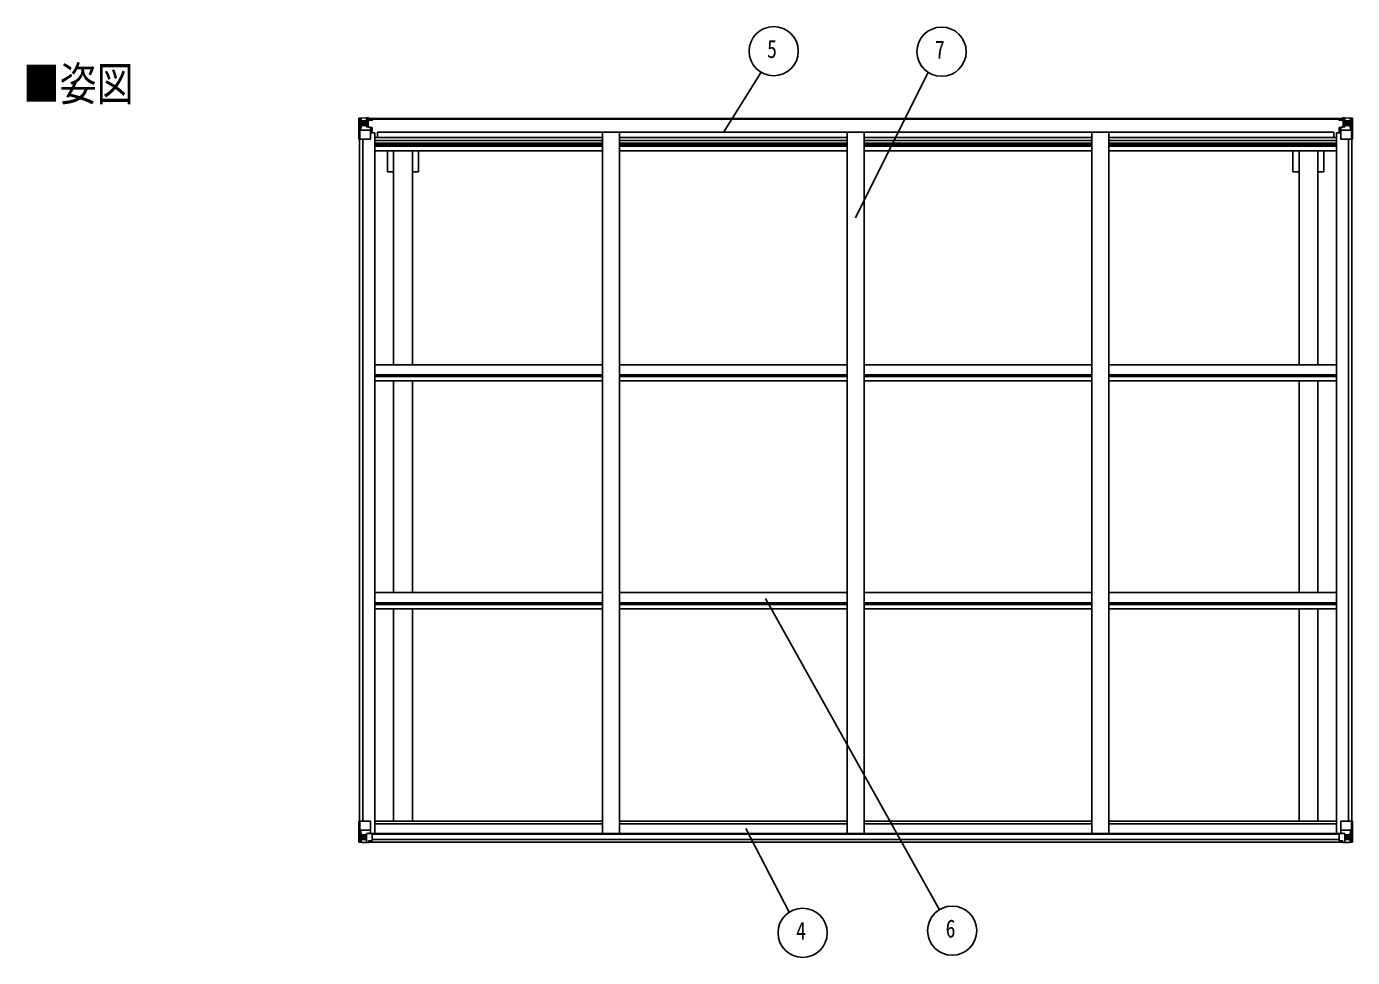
# Model space of a CAD drawing. Units: millimetres, scale not verified. Extents: x -10512 to 10512, y -7425 to 7425.
# Drawn here: x -3057 to 824, y -355 to 2370 of the extents above; entities that cross this region are included whole.
import ezdxf
from ezdxf.enums import TextEntityAlignment as Align

# ---------------------------------------------------------------- set-up
doc = ezdxf.new("R2010")
doc.units = ezdxf.units.MM
doc.header["$LTSCALE"] = 30
for name, color, linetype in [('0-2_USER1', 3, 'Continuous'), ('0-4_YKK_13', 4, 'Continuous'), ('0-5_YKK_A1', 4, 'Continuous'), ('0-6_YKK_D', 6, 'Continuous')]:
    doc.layers.add(name, color=color, linetype=linetype)
doc.styles.add('ＭＳ ゴシック', font='')
doc.styles.get('ＭＳ ゴシック').set_extended_font_data('MS Gothic')

msp = doc.modelspace()

# ---------------------------------------------------------------- linework, layer by layer
at = {"layer": '0-4_YKK_13'}
for p, q in [((-2084.49, 2101.02), (-2084.49, 2100.99)), ((-2083.55, 2102.03), (-2083.55, 2102.03)), ((-2083.55, 2101.98), (-2083.55, 2102.02)), ((-2074.58, 2102.41), (-2082.5, 2101.94)), ((-2081.64, 2100.97), (-2081.64, 2100.9)), ((-2081.64, 2040.31), (-2081.64, 2100.9)), ((-2077.67, 2097.52), (-2080.41, 2101.19)), ((-2062.49, 2103.2), (-2074.49, 2102.42)), ((-2055.99, 2103.71), (-2062.49, 2103.31)), ((-2062.49, 2077.22), (-2062.49, 2103.31)), ((-2062.49, 2102.43), (-2055.99, 2102.83)), ((-2060.99, 2097.61), (-2062.49, 2097.61)), ((-2055.99, 2101.9), (-2060.99, 2101.81)), ((-2060.49, 2097.25), (-2060.99, 2097.25)), ((-2060.88, 2095.95), (-2056.99, 2095.95)), ((-2060.49, 2098.27), (-2060.49, 2096.32)), ((-2052.49, 2098.27), (-2060.49, 2098.27)), ((-2052.49, 2098.25), (-2060.49, 2098.25)), ((-2050.49, 2096.41), (-2060.49, 2096.32)), ((-2060.49, 2096.15), (-2060.49, 2096.32)), ((-2060.49, 2096.32), (-2060.49, 2096.32)), ((-2056.99, 2076.21), (-2056.99, 2096.18)), ((-2055.99, 2102.83), (-2055.99, 2103.71)), ((-2055.99, 2102.31), (-2055.99, 2102.83)), ((-2055.99, 2102.31), (-2055.99, 2101.9)), ((-2055.99, 2101.9), (-2055.99, 2101.08)), ((-2050.99, 2101.51), (-2050.99, 2101.08)), ((-2050.69, 2101.51), (-2050.99, 2101.51)), ((-2050.69, 2101.51), (-2048.99, 2101.08)), ((-2050.49, 2098.01), (-2045.49, 2098.01)), ((-2050.49, 2096.41), (-2050.49, 2098.01)), ((-2045.49, 2098.94), (-2045.49, 2098.01)), ((-2045.49, 2098.01), (-2044.49, 2098.01)), ((-2044.49, 2098.01), (-2044.49, 2098.94)), ((-2044.49, 2098.01), (-2044.49, 2096.45)), ((-2044.49, 2096.33), (-2044.49, 2096.45)), ((783.52, 2098.01), (783.52, 2098.94)), ((784.52, 2098.01), (783.52, 2098.01)), ((783.52, 2098.01), (783.52, 2096.45)), ((783.52, 2096.33), (783.52, 2096.45)), ((784.52, 2098.94), (784.52, 2098.01)), ((789.52, 2098.01), (784.52, 2098.01)), ((789.72, 2101.51), (788.03, 2101.08)), ((789.52, 2096.41), (789.52, 2098.01)), ((789.52, 2096.41), (799.52, 2096.32)), ((789.72, 2101.51), (790.02, 2101.51)), ((790.02, 2101.51), (790.02, 2101.08)), ((791.52, 2098.27), (799.52, 2098.27)), ((791.52, 2098.25), (799.52, 2098.25)), ((795.02, 2103.71), (801.52, 2103.31)), ((795.02, 2102.83), (795.02, 2103.71)), ((801.52, 2102.43), (795.02, 2102.83)), ((795.02, 2102.31), (795.02, 2102.83)), ((795.02, 2102.31), (795.02, 2101.9)), ((795.02, 2101.9), (800.02, 2101.81)), ((795.02, 2101.9), (795.02, 2101.08)), ((796.02, 2076.21), (796.02, 2096.18)), ((799.91, 2095.95), (796.02, 2095.95)), ((799.52, 2098.27), (799.52, 2096.32)), ((799.52, 2097.25), (800.02, 2097.25)), ((799.52, 2096.15), (799.52, 2096.32)), ((799.52, 2096.32), (799.52, 2096.32)), ((800.02, 2097.61), (801.52, 2097.61)), ((801.52, 2077.22), (801.52, 2103.31)), ((801.52, 2103.2), (813.52, 2102.42)), ((813.61, 2102.41), (821.53, 2101.94)), ((816.7, 2097.52), (819.44, 2101.19)), ((820.67, 2100.97), (820.67, 2100.9)), ((820.67, 2040.31), (820.67, 2100.9)), ((822.58, 2102.03), (822.58, 2102.03)), ((822.58, 2101.98), (822.58, 2102.02)), ((823.52, 2101.02), (823.52, 2100.99)), ((-2081.1, 2067.2), (-2076.95, 2079.28)), ((-2081.1, 2067.2), (-2074.49, 2066.98)), ((-2076.82, 2094.02), (-2074.49, 2094.08)), ((-2076.82, 2080.54), (-2076.82, 2094.02)), ((-2074.49, 2080.51), (-2076.82, 2080.54)), ((-2074.49, 2094.07), (-2062.49, 2094.07)), ((-2074.49, 2080.51), (-2062.49, 2080.51)), ((-2074.49, 2080.51), (-2074.49, 2080.51)), ((-2074.49, 2066.98), (-2050.49, 2066.98)), ((-2069.01, 2086.87), (-2069.01, 2085.91)), ((-2063.49, 2094.07), (-2062.49, 2094.07)), ((-2060.99, 2094.07), (-2062.49, 2094.07)), ((-2060.99, 2080.51), (-2062.49, 2080.51)), ((-2061.66, 2076.96), (-2051.31, 2075.3)), ((-2061.66, 2076.32), (-2061.66, 2076.96)), ((-2051.31, 2074.67), (-2061.66, 2076.32)), ((-2056.99, 2092.32), (-2060.99, 2092.32)), ((-2056.99, 2084.11), (-2060.99, 2084.11)), ((-2051.31, 2075.3), (-2051.31, 2074.67)), ((-2051.03, 2075.23), (-2046.99, 2075.19)), ((-2050.49, 2041.31), (-2050.49, 2074.41)), ((-2045.99, 2063.31), (-2050.49, 2063.31)), ((-2045.99, 2075.18), (-2046.99, 2075.19)), ((-2046.99, 2073.46), (-2045.99, 2073.46)), ((-2045.99, 2058.97), (-2045.99, 2075.18)), ((785.02, 2075.18), (786.02, 2075.19)), ((785.02, 2058.97), (785.02, 2075.18)), ((786.02, 2073.46), (785.02, 2073.46)), ((785.02, 2063.31), (789.52, 2063.31)), ((790.07, 2075.23), (786.02, 2075.19)), ((789.52, 2041.31), (789.52, 2074.41)), ((813.52, 2066.98), (789.52, 2066.98)), ((800.69, 2076.96), (790.34, 2075.3)), ((790.34, 2074.67), (800.69, 2076.32)), ((790.34, 2075.3), (790.34, 2074.67)), ((796.02, 2092.32), (800.02, 2092.32)), ((796.02, 2084.11), (800.02, 2084.11)), ((800.02, 2094.07), (801.52, 2094.07)), ((800.02, 2080.51), (801.52, 2080.51)), ((800.69, 2076.32), (800.69, 2076.96)), ((802.52, 2094.07), (801.52, 2094.07)), ((813.52, 2094.07), (801.52, 2094.07)), ((813.52, 2080.51), (801.52, 2080.51)), ((808.04, 2086.87), (808.04, 2085.91)), ((815.85, 2094.02), (813.52, 2094.08)), ((813.52, 2080.51), (815.85, 2080.54)), ((813.52, 2080.51), (813.52, 2080.51)), ((820.13, 2067.2), (813.52, 2066.98)), ((815.85, 2080.54), (815.85, 2094.02)), ((820.13, 2067.2), (815.99, 2079.28)), ((-2081.64, 2040.31), (-2051.49, 2040.31)), ((820.67, 2040.31), (790.52, 2040.31)), ((-2084.48, 44.34), (-2051.48, 44.34)), ((-2084.48, -16.37), (-2084.48, 44.34)), ((-2081.64, 44.34), (-2081.64, -16.25)), ((-2050.48, 43.34), (-2050.48, 10.24)), ((789.52, 43.34), (789.52, 10.24)), ((823.52, 44.34), (790.52, 44.34)), ((820.67, 44.34), (820.67, -16.25)), ((823.52, -16.37), (823.52, 44.34)), ((-2081.1, 17.46), (-2074.48, 17.67)), ((-2081.1, 17.46), (-2076.95, 5.37)), ((-2074.48, 4.14), (-2076.82, 4.11)), ((-2076.82, 4.11), (-2076.82, -9.37)), ((-2074.48, 17.67), (-2050.48, 17.67)), ((-2074.48, 4.14), (-2074.48, 4.14)), ((-2062.48, 4.14), (-2074.48, 4.14)), ((-2062.48, 8.12), (-2055.98, 8.12)), ((-2062.48, 8.12), (-2062.48, -18.66)), ((-2051.31, 9.98), (-2061.66, 8.33)), ((-2061.66, 8.33), (-2061.66, 8.12)), ((-2058.96, 8.12), (-2051.31, 9.35)), ((-2055.98, 8.12), (-2046.98, 8.09)), ((-2051.31, 9.35), (-2051.31, 9.98)), ((-2045.98, 7.18), (-2045.98, -12.97)), ((785.02, 7.18), (785.02, -12.97)), ((795.02, 8.12), (786.02, 8.09)), ((813.52, 17.67), (789.52, 17.67)), ((790.34, 9.98), (800.69, 8.33)), ((790.34, 9.35), (790.34, 9.98)), ((797.99, 8.12), (790.34, 9.35)), ((801.52, 8.12), (795.02, 8.12)), ((800.69, 8.33), (800.69, 8.12)), ((801.52, 8.12), (801.52, -18.66)), ((801.52, 4.14), (813.52, 4.14)), ((820.13, 17.46), (813.52, 17.67)), ((813.52, 4.14), (813.52, 4.14)), ((813.52, 4.14), (815.85, 4.11)), ((815.85, 4.11), (815.85, -9.37)), ((820.13, 17.46), (815.98, 5.37)), ((-2083.55, -17.33), (-2083.55, -17.37)), ((-2074.58, -17.76), (-2082.5, -17.29)), ((-2081.64, -16.32), (-2081.64, -16.25)), ((-2077.67, -12.87), (-2080.41, -16.54)), ((-2076.82, -9.37), (-2074.48, -9.42)), ((-2074.48, -9.42), (-2062.48, -9.42)), ((-2062.48, -18.55), (-2074.48, -17.77)), ((-2069.96, -2.22), (-2069.96, -1.26)), ((-2055.98, -19.06), (-2055.98, -13.12)), ((-2046.98, -13.69), (-2055.98, -13.74)), ((786.02, -13.69), (795.02, -13.74)), ((795.02, -19.06), (795.02, -13.12)), ((813.52, -9.42), (801.52, -9.42)), ((801.52, -18.55), (813.52, -17.77)), ((809, -2.22), (809, -1.26)), ((815.85, -9.37), (813.52, -9.42)), ((813.61, -17.76), (821.53, -17.29)), ((816.7, -12.87), (819.44, -16.54)), ((820.67, -16.32), (820.67, -16.25)), ((822.58, -17.33), (822.58, -17.37))]:
    msp.add_line(p, q, dxfattribs=at)
for points in [[(-2084.49, 2100.99), (-2084.49, 2040.31), (-2081.64, 2040.31)], [(-2083.55, 2102.03), (-2074.49, 2102.58), (-2062.49, 2103.31)], [(-2055.99, 2102.31), (-2060.99, 2102.31), (-2060.99, 2076.85)], [(-2060.49, 2097.25), (-2052.49, 2097.25), (-2052.49, 2098.94)], [(-2045.49, 2096.29), (-2060.49, 2096.15), (-2060.49, 2096.15)], [(-2050.49, 2096.41), (-2050.49, 2096.4), (-2044.49, 2096.45)], [(789.52, 2096.41), (789.52, 2096.4), (783.52, 2096.45)], [(784.52, 2096.29), (799.52, 2096.15), (799.52, 2096.15)], [(799.52, 2097.25), (791.52, 2097.25), (791.52, 2098.94)], [(795.02, 2102.31), (800.02, 2102.31), (800.02, 2076.85)], [(822.58, 2102.03), (813.52, 2102.58), (801.52, 2103.31)], [(823.52, 2100.99), (823.52, 2040.31), (820.67, 2040.31)], [(-2070.93, 2087.83), (-2071.89, 2087.83), (-2071.89, 2088.79), (-2070.93, 2088.79)], [(-2069.97, 2089.75), (-2069.97, 2090.71), (-2069.01, 2090.71), (-2069.01, 2089.75)], [(-2069.01, 2085.91), (-2069.97, 2085.91), (-2069.97, 2086.87)], [(-2068.05, 2088.79), (-2067.09, 2088.79), (-2067.09, 2087.83), (-2068.05, 2087.83)], [(-2046.99, 2075.19), (-2046.99, 2073.46), (-2050.49, 2073.44)], [(786.02, 2075.19), (786.02, 2073.46), (789.52, 2073.44)], [(807.08, 2088.79), (806.12, 2088.79), (806.12, 2087.83), (807.08, 2087.83)], [(809, 2089.75), (809, 2090.71), (808.04, 2090.71), (808.04, 2089.75)], [(808.04, 2085.91), (809, 2085.91), (809, 2086.87)], [(809.96, 2087.83), (810.92, 2087.83), (810.92, 2088.79), (809.96, 2088.79)], [(-2083.55, -17.37), (-2074.48, -17.93), (-2055.98, -19.06)], [(-2070.92, -4.14), (-2071.88, -4.14), (-2071.88, -3.18), (-2070.92, -3.18)], [(-2069.96, -1.26), (-2069, -1.26), (-2069, -2.22)], [(-2069, -5.1), (-2069, -6.06), (-2069.96, -6.06), (-2069.96, -5.1)], [(-2068.04, -3.18), (-2067.08, -3.18), (-2067.08, -4.14), (-2068.04, -4.14)], [(-2045.98, -12.97), (-2046, -13.08), (-2055.98, -13.12)], [(785.02, -12.97), (785.03, -13.08), (795.02, -13.12)], [(822.58, -17.37), (813.52, -17.93), (795.02, -19.06)], [(807.08, -3.18), (806.12, -3.18), (806.12, -4.14), (807.08, -4.14)], [(809, -1.26), (808.04, -1.26), (808.04, -2.22)], [(808.04, -5.1), (808.04, -6.06), (809, -6.06), (809, -5.1)], [(809.96, -4.14), (810.92, -4.14), (810.92, -3.18), (809.96, -3.18)]]:
    msp.add_lwpolyline(points, dxfattribs=at)
for centre in [(-2069.49, 2088.31), (808.52, 2088.31), (-2069.48, -3.66), (808.52, -3.66)]:
    msp.add_circle(centre, 5.3, dxfattribs=at)
for centre, radius, start, end in [((-2083.49, 2101.02), 0.999, 93.4424, 179.95083), ((-2083.49, 2100.98), 0.999, 93.4424, 179.95083), ((-2083.48, 2101.03), 1, 93.50017, 180.00079), ((-2082.33, 2114.63), 12.7, 269.24466, 275.10311), ((-2080.36, 2101.02), 1.28, 131.17831, 182.45895), ((-2060.49, 2098.75), 0.5, 180.00109, 270.00109), ((-2060.48, 2098.77), 0.5, 179.99802, 269.99691), ((-2060.48, 2095.82), 0.5, 90.52895, 180.04464), ((-2060.47, 2095.64), 0.513, 91.88028, 181.04707), ((-2045.35, 2103.97), 7.69, 268.96999, 276.43426), ((784.38, 2103.97), 7.69, 263.56574, 271.03001), ((799.52, 2098.77), 0.5, 270.00309, 0.00198), ((799.52, 2098.75), 0.5, 269.99891, 359.99891), ((799.52, 2095.82), 0.5, 359.95536, 89.47105), ((799.5, 2095.64), 0.513, 358.95293, 88.11972), ((819.39, 2101.02), 1.28, 357.54105, 48.82169), ((821.36, 2114.63), 12.7, 264.89689, 270.75534), ((822.52, 2101.03), 1, 359.99921, 86.49983), ((822.52, 2101.02), 0.999, 0.04917, 86.5576), ((822.52, 2100.98), 0.999, 0.04917, 86.5576), ((-2070.93, 2089.75), 0.96, 270, 0), ((-2070.93, 2086.87), 0.96, 0, 90), ((-2068.05, 2089.75), 0.96, 180, 270), ((-2068.05, 2086.87), 0.96, 90, 180), ((-2061.55, 2077.89), 0.937, 182.32209, 263.26766), ((-2061.55, 2077.26), 0.937, 182.32209, 263.26766), ((-2051.42, 2074.37), 0.937, 2.32209, 83.26766), ((-2051.42, 2073.74), 0.937, 2.32209, 83.26766), ((790.45, 2074.37), 0.937, 96.73234, 177.67791), ((790.45, 2073.74), 0.937, 96.73234, 177.67791), ((800.58, 2077.89), 0.937, 276.73234, 357.67791), ((800.58, 2077.26), 0.937, 276.73234, 357.67791), ((807.08, 2089.75), 0.96, 270, 0), ((807.08, 2086.87), 0.96, 0, 90), ((809.96, 2089.75), 0.96, 180, 270), ((809.96, 2086.87), 0.96, 90, 180), ((-2051.49, 2041.31), 1, 270, 0), ((790.52, 2041.31), 1, 180, 270), ((-2051.48, 43.34), 1, 0, 90), ((790.52, 43.34), 1, 90, 180), ((-2061.55, 7.4), 0.937, 96.73234, 129.06602), ((-2051.42, 10.91), 0.937, 276.73234, 357.67791), ((-2051.42, 10.28), 0.937, 276.73234, 357.67791), ((790.45, 10.91), 0.937, 182.32209, 263.26766), ((790.45, 10.28), 0.937, 182.32209, 263.26766), ((800.58, 7.4), 0.937, 50.93398, 83.26766), ((-2083.49, -16.33), 0.999, 180.04917, 266.5576), ((-2083.49, -16.37), 0.999, 180.04917, 266.5576), ((-2083.48, -16.38), 1, 179.99921, 266.49983), ((-2082.33, -29.98), 12.7, 84.89689, 90.75534), ((-2080.36, -16.37), 1.28, 177.54105, 228.82169), ((-2070.92, -2.22), 0.96, 270, 0), ((-2070.92, -5.1), 0.96, 0, 90), ((-2068.04, -2.22), 0.96, 180, 270), ((-2068.04, -5.1), 0.96, 90, 180), ((807.08, -2.22), 0.96, 270, 0), ((807.08, -5.1), 0.96, 0, 90), ((809.96, -2.22), 0.96, 180, 270), ((809.96, -5.1), 0.96, 90, 180), ((819.39, -16.37), 1.28, 311.17831, 2.45895), ((821.36, -29.98), 12.7, 89.24466, 95.10311), ((822.52, -16.33), 0.999, 273.4424, 359.95083), ((822.52, -16.37), 0.999, 273.4424, 359.95083), ((822.52, -16.38), 1, 273.50017, 0.00079)]:
    msp.add_arc(centre, radius, start, end, dxfattribs=at)
for centre, major_axis, ratio, start_param, end_param in [((-1882.55, 2114.34), (201, 12.36), 0.060933, 3.1373463, 3.1378449), ((-2081.55, 2102.1), (2, 0.12), 0.060933, 3.1378449, 4.2119296), ((-2081.36, 2099.01), (-0.02, 3), 0.466854, 5.5234897, 6.1575023), ((-2079.69, 2093.94), (0.03, 5), 0.573921, 4.7320603, 5.5159136), ((818.72, 2093.94), (-0.03, 5), 0.573921, 0.7672717, 1.551125), ((820.39, 2099.01), (0.02, 3), 0.466854, 0.125683, 0.7596956), ((820.58, 2102.1), (-2, 0.12), 0.060933, 2.0712557, 3.1453404), ((621.58, 2114.34), (-201, 12.36), 0.060933, 3.1453404, 3.145839), ((-2080.37, 2069.54), (0.85, 2.32), 0.403757, 2.3087461, 3.2744049), ((-2078.22, 2080.57), (0, 3), 0.468246, 4.2703918, 4.7058971), ((-2156.23, 2094.07), (81.75, 0), 0.061163, 0, 0.0007725), ((895.27, 2094.07), (-81.75, 0), 0.061163, 6.2824128, 6.2831853), ((817.25, 2080.57), (0, 3), 0.468246, 1.5772882, 2.0127935), ((819.41, 2069.54), (-0.85, 2.32), 0.403757, 3.0087805, 3.9744392), ((-2080.37, 15.11), (0.85, -2.32), 0.403757, 3.0087805, 3.9744392), ((-2078.22, 4.09), (0, -3), 0.468246, 1.5772882, 2.0127935), ((-2046.98, 7.18), (1, -0.021), 0.906239, 0.0187047, 1.589501), ((786.02, 7.18), (-1, -0.021), 0.906239, 4.6936843, 6.2644806), ((817.25, 4.09), (0, -3), 0.468246, 4.2703918, 4.7058971), ((819.41, 15.11), (-0.85, -2.32), 0.403757, 2.3087461, 3.2744049), ((-2081.55, -17.45), (2, -0.12), 0.060933, 2.0712557, 3.1453404), ((-1882.55, -29.69), (201, -12.36), 0.060933, 3.1453404, 3.145839), ((-2081.35, -14.36), (-0.02, -3), 0.466854, 0.125683, 0.7596956), ((-2079.69, -9.28), (0.03, -5), 0.573921, 0.7672717, 1.551125), ((-2156.23, -9.42), (81.75, 0), 0.061163, 6.2824128, 6.2831853), ((-2046.98, -12.98), (1, 0.012), 0.707053, 4.7036637, 6.124411), ((786.02, -12.98), (-1, 0.012), 0.707053, 0.1587743, 1.5795216), ((895.27, -9.42), (-81.75, 0), 0.061163, 0, 0.0007725), ((818.72, -9.28), (-0.03, -5), 0.573921, 4.7320603, 5.5159136), ((820.39, -14.36), (0.02, -3), 0.466854, 5.5234897, 6.1575023), ((820.58, -17.45), (-2, -0.12), 0.060933, 3.1378449, 4.2119296), ((621.58, -29.69), (-201, -12.36), 0.060933, 3.1373463, 3.1378449)]:
    msp.add_ellipse(centre, major_axis=major_axis, ratio=ratio, start_param=start_param, end_param=end_param, dxfattribs=at)
at = {"layer": '0-5_YKK_A1'}
for p, q in [((-2060.98, 2101.08), (800.02, 2101.08)), ((-2060.98, 2098.94), (800.02, 2098.94)), ((-2050.49, 2058.97), (-2037.48, 2058.97)), ((-2037.48, 2058.97), (-2037.48, 8.32)), ((-2029.98, 2045.28), (-2029.98, 2060.8)), ((-2029.98, 2060.8), (769.02, 2060.8)), ((-1371.48, 2060.78), (-1371.48, 8.32)), ((-1321.48, 2060.78), (-1321.48, 8.32)), ((-655.48, 2060.78), (-655.48, 8.32)), ((-605.48, 2060.78), (-605.48, 8.32)), ((60.52, 2060.78), (60.52, 8.32)), ((110.52, 2060.78), (110.52, 8.32)), ((769.02, 2045.28), (769.02, 2060.8)), ((776.52, 2058.97), (776.52, 8.32)), ((776.52, 2058.97), (789.52, 2058.97)), ((-2082.48, 2040.31), (-2082.48, 44.34)), ((-2072.78, 2040.31), (-2072.78, 44.34)), ((-2037.48, 2045.28), (-1371.48, 2045.28)), ((-2037.48, 2036.89), (-1371.48, 2036.89)), ((-2037.48, 2028.69), (-1371.48, 2028.69)), ((-2037.48, 2024.76), (-1371.48, 2024.76)), ((-2037.48, 2019.68), (-1371.48, 2019.68)), ((-1321.48, 2045.28), (-655.48, 2045.28)), ((-1321.48, 2036.89), (-655.48, 2036.89)), ((-1321.48, 2028.69), (-655.48, 2028.69)), ((-1321.48, 2024.76), (-655.48, 2024.76)), ((-1321.48, 2019.68), (-655.48, 2019.68)), ((-605.48, 2045.28), (60.52, 2045.28)), ((-605.48, 2036.89), (60.52, 2036.89)), ((-605.48, 2028.69), (60.52, 2028.69)), ((-605.48, 2024.76), (60.52, 2024.76)), ((-605.48, 2019.68), (60.52, 2019.68)), ((110.52, 2045.28), (776.52, 2045.28)), ((110.52, 2036.89), (776.52, 2036.89)), ((110.52, 2028.69), (776.52, 2028.69)), ((110.52, 2024.76), (776.52, 2024.76)), ((110.52, 2019.68), (776.52, 2019.68)), ((811.82, 2040.31), (811.82, 44.34)), ((821.52, 2040.31), (821.52, 44.34)), ((-2037.48, 2006.68), (-1371.48, 2006.68)), ((-2000.68, 1945.08), (-2000.68, 2006.68)), ((-1982.99, 1380.02), (-1982.99, 2006.68)), ((-1927.99, 1380.02), (-1927.99, 2006.68)), ((-1910.28, 1945.08), (-1910.28, 2006.68)), ((-1321.48, 2006.68), (-655.48, 2006.68)), ((-605.48, 2006.68), (60.52, 2006.68)), ((110.52, 2006.68), (776.52, 2006.68)), ((649.32, 1945.08), (649.32, 2006.68)), ((667.02, 1380.02), (667.02, 2006.68)), ((722.02, 1380.02), (722.02, 2006.68)), ((739.72, 1945.08), (739.72, 2006.68)), ((-1982.99, 1945.08), (-2000.68, 1945.08)), ((-1910.28, 1945.08), (-1927.99, 1945.08)), ((667.02, 1945.08), (649.32, 1945.08)), ((739.72, 1945.08), (722.02, 1945.08)), ((-2037.45, 1380.02), (-1371.48, 1380.02)), ((-1321.45, 1380.02), (-655.48, 1380.02)), ((-605.45, 1380.02), (60.52, 1380.02)), ((110.55, 1380.02), (776.52, 1380.02)), ((-2037.45, 1350.29), (-1371.48, 1350.29)), ((-2037.45, 1345.74), (-1371.48, 1345.74)), ((-2037.45, 1332.73), (-1371.48, 1332.73)), ((-1982.99, 713.03), (-1982.99, 1332.73)), ((-1927.99, 713.03), (-1927.99, 1332.73)), ((-1321.45, 1350.29), (-655.48, 1350.29)), ((-1321.45, 1345.74), (-655.48, 1345.74)), ((-1321.45, 1332.73), (-655.48, 1332.73)), ((-605.45, 1350.29), (60.52, 1350.29)), ((-605.45, 1345.74), (60.52, 1345.74)), ((-605.45, 1332.73), (60.52, 1332.73)), ((110.55, 1350.29), (776.52, 1350.29)), ((110.55, 1345.74), (776.52, 1345.74)), ((110.55, 1332.73), (776.52, 1332.73)), ((667.02, 713.03), (667.02, 1332.73)), ((722.02, 713.03), (722.02, 1332.73)), ((-2037.45, 713.03), (-1371.48, 713.03)), ((-1321.45, 713.03), (-655.48, 713.03)), ((-605.45, 713.03), (60.52, 713.03)), ((110.55, 713.03), (776.52, 713.03)), ((-2037.45, 683.29), (-1371.48, 683.29)), ((-2037.45, 678.75), (-1371.48, 678.75)), ((-2037.45, 665.73), (-1371.48, 665.73)), ((-1982.99, 44.49), (-1982.99, 665.73)), ((-1927.99, 44.49), (-1927.99, 665.73)), ((-1321.45, 683.29), (-655.48, 683.29)), ((-1321.45, 678.75), (-655.48, 678.75)), ((-1321.45, 665.73), (-655.48, 665.73)), ((-605.45, 683.29), (60.52, 683.29)), ((-605.45, 678.75), (60.52, 678.75)), ((-605.45, 665.73), (60.52, 665.73)), ((110.55, 683.29), (776.52, 683.29)), ((110.55, 678.75), (776.52, 678.75)), ((110.55, 665.73), (776.52, 665.73)), ((667.02, 44.49), (667.02, 665.73)), ((722.02, 44.49), (722.02, 665.73)), ((-2037.48, 44.49), (-1371.48, 44.49)), ((-1321.48, 44.49), (-655.48, 44.49)), ((-605.48, 44.49), (60.52, 44.49)), ((110.52, 44.49), (776.52, 44.49)), ((-2057.75, 8.32), (796.78, 8.32)), ((-2045.98, 6.05), (785.02, 6.05)), ((-2037.48, 36.14), (-1371.48, 36.14)), ((-1321.48, 36.14), (-655.48, 36.14)), ((-605.48, 36.14), (60.52, 36.14)), ((110.52, 36.14), (776.52, 36.14)), ((-2055.98, -17.46), (795.02, -17.46)), ((-2045.98, -9.56), (785.02, -9.56))]:
    msp.add_line(p, q, dxfattribs=at)
at = {"layer": '0-6_YKK_D'}
for p, q in [((-1016.27, 2062.33), (-907.07, 2236.39)), ((-631.32, 1810.65), (-418.37, 2236.31)), ((-894.21, 696.43), (-385.6, -215.03)), ((-951.93, 22.89), (-824.76, -222.5))]:
    msp.add_line(p, q, dxfattribs=at)
for centre in [(-870.54, 2298.43), (-379.08, 2296.65), (-785.69, -282.98), (-348.05, -276.46)]:
    msp.add_circle(centre, 72, dxfattribs=at)

# ---------------------------------------------------------------- texts
at = {"layer": '0-2_USER1', "style": 'ＭＳ ゴシック', "width": 0.8}
msp.add_text('■姿図', height=98.97, dxfattribs=at).set_placement((-3068.1, 2123.73), align=Align.BOTTOM_LEFT)
at = {"layer": '0-6_YKK_D', "style": 'ＭＳ ゴシック', "width": 0.8}
for s, p in [('5', (-889.74, 2262.43)), ('7', (-398.28, 2260.65)), ('4', (-804.89, -318.98)), ('6', (-367.25, -312.46))]:
    msp.add_text(s, height=52.79, dxfattribs=at).set_placement(p, align=Align.BOTTOM_LEFT)

doc.saveas('drawing.dxf')
